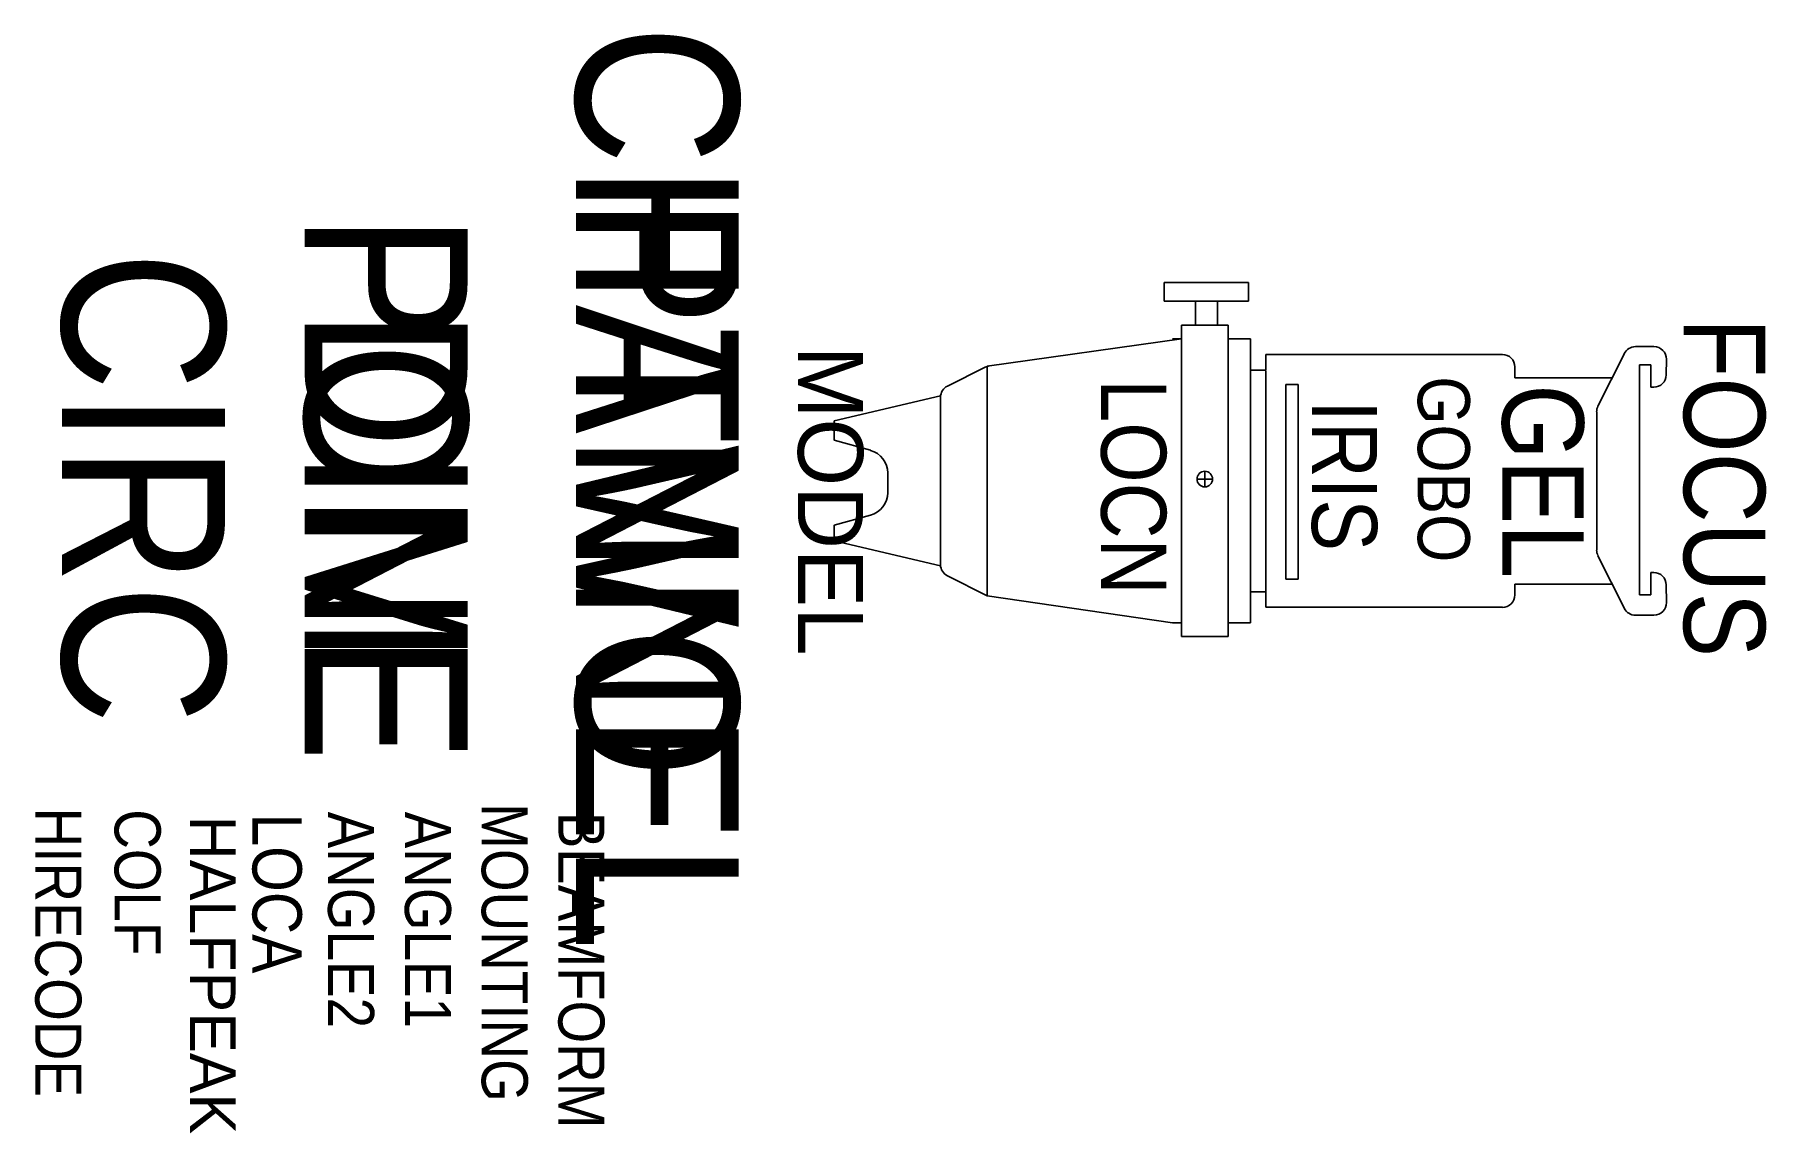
# Model space of a CAD drawing. Extents: x 2178 to 3242, y -623 to 52.
import ezdxf
from ezdxf.enums import TextEntityAlignment as Align

# ---------------------------------------------------------------- set-up
doc = ezdxf.new("R2010")
doc.units = 0
doc.header["$MEASUREMENT"] = 0
doc.layers.get('0').update_dxf_attribs({"linetype": 'CONTINUOUS'})
for name, color, linetype in [('CHANNEL', 3, 'CONTINUOUS'), ('CIRC', 6, 'CONTINUOUS'), ('DIMMER', 4, 'CONTINUOUS'), ('FOCUS', 2, 'CONTINUOUS'), ('GEL', 1, 'CONTINUOUS'), ('LANTERNS', 4, 'CONTINUOUS'), ('LOCATION', 7, 'CONTINUOUS'), ('MODEL', 6, 'CONTINUOUS'), ('PATCH', 5, 'CONTINUOUS'), ('PATCH2', 5, 'CONTINUOUS')]:
    doc.layers.add(name, color=color, linetype=linetype)

msp = doc.modelspace()

# ---------------------------------------------------------------- linework, layer by layer
for p, q in [((2872.3, -111.5), (2872.3, -100)), ((2872.3, -100), (2898.2, -100)), ((2924.1, -100), (2898.2, -100)), ((2924.1, -111.5), (2924.1, -100)), ((2891.4, -111.5), (2872.3, -111.5)), ((2891.1, -111.5), (2908.7, -111.5)), ((2891.4, -125.8), (2891.4, -111.5)), ((2905, -111.5), (2924.1, -111.5)), ((2905, -125.8), (2905, -111.5)), ((2882.9, -126.2), (2911.6, -126.2)), ((2882.9, -221.9), (2882.9, -126.2)), ((2911.6, -126.2), (2911.6, -221.9)), ((2882.9, -134.6), (2763.5, -151.3)), ((2882.9, -134.6), (2877.3, -134.6)), ((2925.2, -134.6), (2911.6, -134.6)), ((2913.5, -134.6), (2919.1, -134.6)), ((2925.2, -144.2), (2925.2, -134.6)), ((2925.2, -153.7), (2925.2, -144.2)), ((2925.3, -289.7), (2925.3, -148.9)), ((2934.7, -144.2), (2934.7, -153.7)), ((2963.4, -144.2), (2934.7, -144.2)), ((3080, -144.2), (2963.4, -144.2)), ((3154.9, -143.5), (3138.7, -175.9)), ((3173.1, -139.3), (3161.7, -139.3)), ((3180.8, -147.1), (3180.6, -156.7)), ((2739.1, -163.6), (2762.3, -151.9)), ((2763.5, -223), (2763.5, -151.3)), ((2934.7, -153.7), (2925.2, -153.7)), ((2934.7, -289.7), (2934.7, -154.3)), ((3087.7, -158.5), (3087.7, -151.8)), ((3137.6, -158.5), (3087.7, -158.5)), ((3137.6, -158.5), (3147.4, -158.5)), ((3171.1, -150.6), (3164.3, -150.6)), ((3164.3, -150.6), (3164.3, -222.6)), ((3171.1, -164.2), (3171.1, -150.6)), ((2669.5, -185), (2734.9, -169.6)), ((2954.6, -162.7), (2946.9, -162.7)), ((2946.9, -162.7), (2946.9, -282.2)), ((2954.6, -282.2), (2954.6, -162.7)), ((3173, -164.2), (3171.1, -164.2)), ((2734.9, -223), (2734.9, -170.4)), ((3137.9, -179.4), (3137.9, -264.3)), ((2669.6, -196.9), (2669.5, -185)), ((2669.6, -196.9), (2691.9, -203)), ((2702.4, -216.9), (2702.4, -223.3)), ((2702.4, -229.1), (2702.4, -222.7)), ((2734.9, -220.7), (2734.9, -273.3)), ((2763.5, -220.7), (2763.5, -292.4)), ((2882.9, -221.9), (2882.9, -317.5)), ((2911.6, -317.5), (2911.6, -221.9)), ((3164.3, -291.8), (3164.3, -219.8)), ((2669.6, -249.1), (2691.9, -242.9)), ((2669.5, -258.7), (2669.6, -249.1)), ((2669.5, -258.7), (2734.9, -274.1)), ((3154.9, -300.2), (3138.7, -267.8)), ((2739.1, -280.1), (2763.5, -292.4)), ((2946.9, -282.2), (2954.6, -282.2)), ((3087.7, -285.2), (3087.7, -291.9)), ((3137.6, -285.2), (3087.7, -285.2)), ((3137.6, -285.2), (3147.4, -285.2)), ((3171.1, -278.2), (3171.1, -291.8)), ((3173, -278.2), (3171.1, -278.2)), ((3180.8, -296.6), (3180.6, -285.7)), ((2877.3, -309.1), (2763.5, -292.4)), ((2934.7, -290), (2925.2, -290)), ((2925.2, -290), (2925.2, -299.5)), ((2934.7, -299.5), (2934.7, -290)), ((3171.1, -291.8), (3164.3, -291.8)), ((2925.2, -299.5), (2925.2, -309.1)), ((2963.4, -299.5), (2934.7, -299.5)), ((3080, -299.5), (2963.4, -299.5)), ((3173.1, -304.4), (3161.7, -304.4)), ((2882.9, -309.1), (2877.3, -309.1)), ((2882.9, -317.5), (2911.6, -317.5)), ((2925.2, -309.1), (2911.6, -309.1))]:
    msp.add_line(p, q)
at = {"linetype": 'CONTINUOUS'}
for p, q in [((2892.4, -220.7), (2902, -220.7)), ((2897.2, -216), (2897.2, -225.5))]:
    msp.add_line(p, q, dxfattribs=at)
msp.add_circle((2897.2, -220.7), 4.78)
for centre, radius, start, end in [((3080, -151.8), 7.65, 0, 90), ((3161.7, -147), 7.65, 90, 153.4349), ((3173.1, -147), 7.65, 359.2105, 90), ((2765.7, -158.8), 7.65, 96.6943, 116.6375), ((3173, -156.6), 7.65, 270, 359.2105), ((2742.5, -170.4), 7.65, 116.6375, 180), ((3145.5, -179.4), 7.65, 153.4349, 180), ((2688.1, -216.9), 14.3, 0, 74.4642), ((2688.1, -229.1), 14.3, 285.5358, 0), ((3145.5, -264.3), 7.65, 180, 206.5651), ((2742.5, -273.3), 7.65, 180, 243.3625), ((3173, -285.8), 7.65, 0.7503, 90), ((3080, -291.9), 7.65, 270, 0), ((3173.1, -296.7), 7.65, 270, 0.7503), ((3161.7, -296.7), 7.65, 206.5651, 270)]:
    msp.add_arc(centre, radius, start, end)
msp.add_point((2897.2, -220.7), dxfattribs=at)

# ---------------------------------------------------------------- texts
at = {"layer": 'CHANNEL', "width": 0.89}
msp.add_attdef('CHANNEL', text='', height=100, rotation=270, dxfattribs=at).set_placement((2510.9, -226, 0), align=Align.CENTER)
at = {"layer": 'CIRC', "width": 0.89}
msp.add_attdef('CIRC', text='', height=100, rotation=270, dxfattribs=at).set_placement((2195.3, -226, 0), align=Align.CENTER)
at = {"layer": 'DIMMER', "width": 0.89}
msp.add_attdef('DIM', text='', height=100, rotation=270, dxfattribs=at).set_placement((2344.3, -225.1, 0), align=Align.CENTER)
at = {"layer": 'FOCUS', "color": 30, "width": 0.89}
msp.add_attdef('FOCUS', text='', height=50, rotation=270, dxfattribs=at).set_placement((3191.4, -226, 0), align=Align.CENTER)
at = {"layer": 'GEL', "width": 0.89}
for tag, height, p in [('GOBO', 32, (3028, -214.7, 0)), ('GEL', 50, (3079.9, -222, 0))]:
    msp.add_attdef(tag, text='', height=height, rotation=270, dxfattribs=at).set_placement(p, align=Align.CENTER)
at = {"layer": 'LANTERNS', "color": 30, "width": 0.89}
msp.add_attdef('IRIS', text='', height=40, rotation=270, dxfattribs=at).set_placement((2983, -218.6, 0), align=Align.MIDDLE)
at = {"layer": 'LANTERNS', "color": 0, "width": 0.89, "flags": 1}
for tag, p, s, height in [('HIRECODE', (2178.8, -422.6, 0), '', 28.3), ('COLF', (2227.5, -423.6, 0), 'Y', 28.3), ('ANGLE2', (2358.6, -425.1, 0), '46', 28.3), ('ANGLE1', (2405.8, -425.1, 0), '31', 28.3), ('MOUNTING', (2453, -419.9, 0), 'STANDARD HOOK CLAMP', 28.305), ('LOCA', (2312.2, -426.2, 0), '', 30.3), ('BEAMFORM', (2500.1, -425.1, 0), 'C', 28.3)]:
    msp.add_attdef(tag, p, s, height=height, rotation=270, dxfattribs=at)
at = {"layer": 'LANTERNS', "color": 0, "flags": 1}
msp.add_attdef('HALFPEAK', (2273.8, -427.6, 0), '', height=28, rotation=270, dxfattribs=at)
at = {"layer": 'LOCATION', "width": 0.89}
msp.add_attdef('LOCN', text='', height=40, rotation=270, dxfattribs=at).set_placement((2833.5, -225.5), align=Align.CENTER)
at = {"layer": 'MODEL'}
msp.add_attdef('MODEL', text='S4 50', height=40, rotation=270, dxfattribs=at).set_placement((2647.3, -234, 0), align=Align.CENTER)
at = {"layer": 'PATCH', "width": 0.89}
msp.add_attdef('PONE', text='', height=100, rotation=270, dxfattribs=at).set_placement((2344.3, -226, 0), align=Align.CENTER)
at = {"layer": 'PATCH2', "width": 0.89}
msp.add_attdef('PTWO', text='', height=100, rotation=270, dxfattribs=at).set_placement((2510.9, -226, 0), align=Align.CENTER)

doc.saveas('drawing.dxf')
